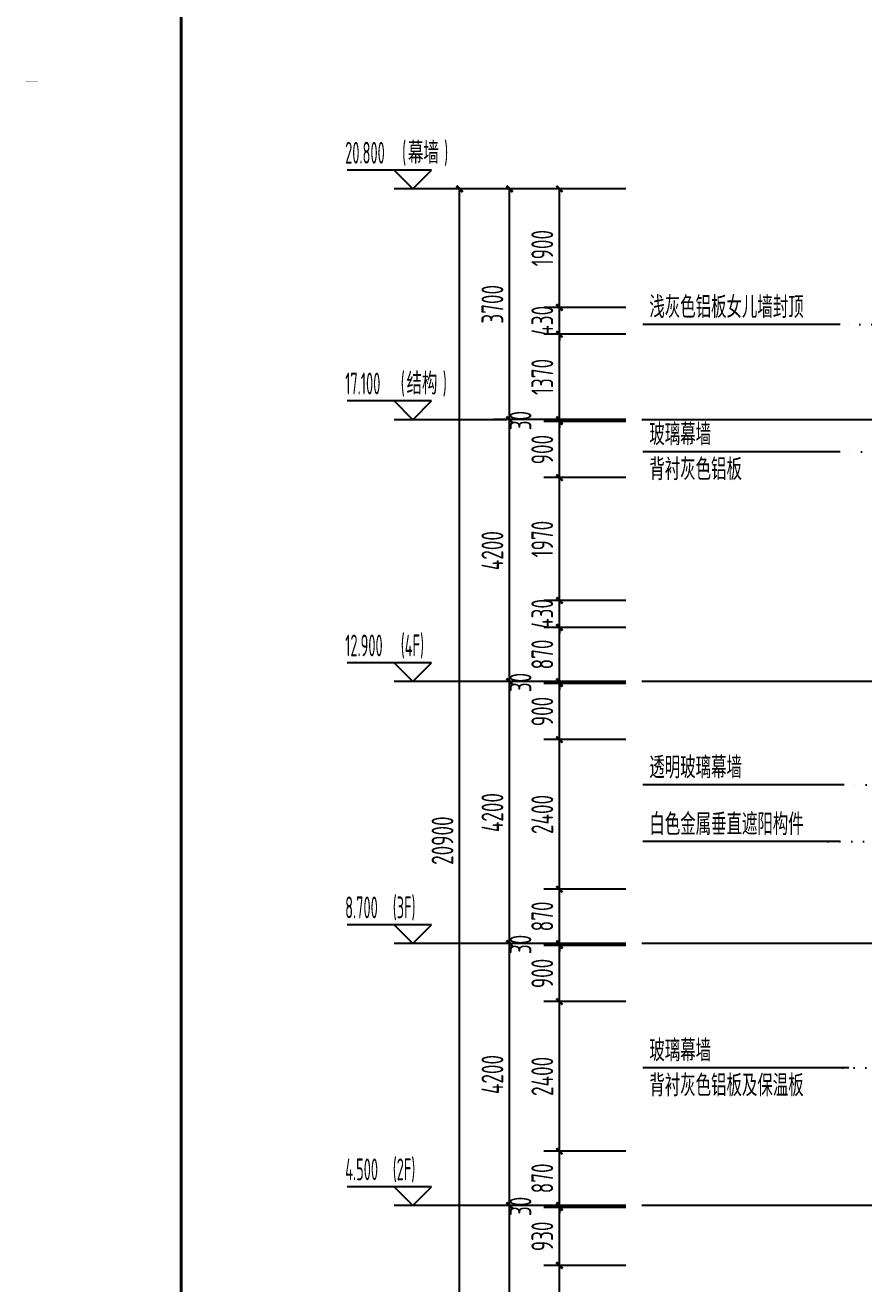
# Model space of a CAD drawing. Extents: x -863035 to 270371, y -8918 to 240488.
# Drawn here: x -399018 to -385571, y 123201 to 143382 of the extents above; entities that cross this region are included whole.
import ezdxf

# ---------------------------------------------------------------- set-up
doc = ezdxf.new("R2010")
doc.units = 0
doc.header["$LTSCALE"] = 1000
doc.header["$MEASUREMENT"] = 0
doc.linetypes.add('DOT2', pattern=[0.125, 0, -0.125])
for name, color, linetype in [('01-标注_尺寸', 124, 'Continuous'), ('01-标注_标高', 200, 'Continuous'), ('01-标注_符号', 200, 'Continuous'), ('01-标注_轴线坐标', 132, 'Continuous'), ('02-TEXT_标注', 130, 'Continuous')]:
    doc.layers.add(name, color=color, linetype=linetype)
doc.layers.add('04-不打印_辅助线', color=165, linetype='Continuous', plot=False)
doc.styles.add('_TCH_DIM', font='ROS1', dxfattribs={"width": 0.75, "bigfont": 'JD'})
doc.styles.add('_TCH_DIM_T3', font='ROS1', dxfattribs={"width": 0.75, "bigfont": 'JD'})
doc.styles.add('logo-3', font='', dxfattribs={"width": 0.8})
doc.styles.get('logo-3').set_extended_font_data('SimSun')
doc.dimstyles.new('_TCH_ARCH&&100', dxfattribs={"dimtxt": 350, "dimasz": 100, "dimexe": 250, "dimexo": 300, "dimgap": 100, "dimtad": 1, "dimdec": 0, "dimzin": 0, "dimdsep": 46, "dimtxsty": '_TCH_DIM_T3', "dimblk": 'ARCHTICK', "dimcen": 0.09, "dimclrt": 7, "dimazin": 2, "dimtfac": 1, "dimtdec": 0, "dimtix": 1, "dimtmove": 2, "dimatfit": 3, "dimfxl": 0, "dimtolj": 1, "dimtzin": 0, "dimarcsym": 0})
doc.dimstyles.new('副本 ISO-1', dxfattribs={"dimtxt": 2.5, "dimasz": 1.5, "dimexe": 1.25, "dimexo": 0.625, "dimtad": 1, "dimdec": 0, "dimtxsty": 'logo-3', "dimblk": 'ARCHTICK', "dimcen": 2.5, "dimdle": 1, "dimadec": 0, "dimazin": 0, "dimtfac": 1, "dimtdec": 0, "dimtix": 1, "dimtmove": 0, "dimatfit": 3, "dimldrblk": 'AR', "dimfxl": 0, "dimarcsym": 0})

# ---------------------------------------------------------------- blocks, each defined once
blk = doc.blocks.new('图框-A1')
for points, const_width in [([(0, 0), (841, 0), (841, 594), (0, 594)], 0.05), ([(766, 584), (25, 584), (25, 10), (766, 10)], 0.5)]:
    blk.add_lwpolyline(points, close=True, dxfattribs=dict(const_width=const_width))
at = {"const_width": 0.05}
blk.add_lwpolyline([(0, 297), (2, 297)], dxfattribs=at)
blk = doc.blocks.new('_ArchTick')
at = {"color": 0, "linetype": 'ByBlock', "const_width": 0.4}
blk.add_lwpolyline([(-0.5, -0.5), (0.5, 0.5)], dxfattribs=at)
blk = doc.blocks.new('*X7')
at = {"color": 0}
for p, q in [((-1012.312, 1692.723), (-1012.284, 1692.723)), ((-1012.312, 1692.722), (-1012.312, 1692.723)), ((-1012.311, 1692.724), (-1012.285, 1692.724)), ((-1012.311, 1692.721), (-1012.311, 1692.724)), ((-1012.311, 1692.722), (-1012.283, 1692.722)), ((-1012.31, 1692.725), (-1012.286, 1692.725)), ((-1012.31, 1692.72), (-1012.31, 1692.725)), ((-1012.31, 1692.721), (-1012.282, 1692.721)), ((-1012.309, 1692.726), (-1012.287, 1692.726)), ((-1012.309, 1692.719), (-1012.309, 1692.726)), ((-1012.309, 1692.72), (-1012.281, 1692.72)), ((-1012.308, 1692.727), (-1012.288, 1692.727)), ((-1012.308, 1692.718), (-1012.308, 1692.727)), ((-1012.308, 1692.719), (-1012.28, 1692.719)), ((-1012.307, 1692.728), (-1012.289, 1692.728)), ((-1012.307, 1692.717), (-1012.307, 1692.728)), ((-1012.307, 1692.718), (-1012.279, 1692.718)), ((-1012.306, 1692.729), (-1012.29, 1692.729)), ((-1012.306, 1692.716), (-1012.306, 1692.729)), ((-1012.306, 1692.717), (-1012.278, 1692.717)), ((-1012.305, 1692.73), (-1012.291, 1692.73)), ((-1012.305, 1692.715), (-1012.305, 1692.73)), ((-1012.305, 1692.716), (-1012.277, 1692.716)), ((-1012.304, 1692.731), (-1012.292, 1692.731)), ((-1012.304, 1692.714), (-1012.304, 1692.731)), ((-1012.304, 1692.715), (-1012.276, 1692.715)), ((-1012.303, 1692.732), (-1012.293, 1692.732)), ((-1012.303, 1692.713), (-1012.303, 1692.732)), ((-1012.303, 1692.714), (-1012.275, 1692.714)), ((-1012.302, 1692.733), (-1012.294, 1692.733)), ((-1012.302, 1692.712), (-1012.302, 1692.733)), ((-1012.302, 1692.713), (-1012.274, 1692.713)), ((-1012.301, 1692.734), (-1012.295, 1692.734)), ((-1012.301, 1692.711), (-1012.301, 1692.734)), ((-1012.301, 1692.712), (-1012.273, 1692.712)), ((-1012.3, 1692.735), (-1012.296, 1692.735)), ((-1012.3, 1692.71), (-1012.3, 1692.735)), ((-1012.3, 1692.711), (-1012.272, 1692.711)), ((-1012.299, 1692.736), (-1012.297, 1692.736)), ((-1012.299, 1692.709), (-1012.299, 1692.736)), ((-1012.299, 1692.71), (-1012.271, 1692.71)), ((-1012.298, 1692.708), (-1012.298, 1692.736)), ((-1012.298, 1692.709), (-1012.27, 1692.709)), ((-1012.297, 1692.707), (-1012.297, 1692.735)), ((-1012.297, 1692.708), (-1012.269, 1692.708)), ((-1012.296, 1692.706), (-1012.296, 1692.734)), ((-1012.296, 1692.707), (-1012.268, 1692.707)), ((-1012.295, 1692.705), (-1012.295, 1692.733)), ((-1012.295, 1692.706), (-1012.267, 1692.706)), ((-1012.294, 1692.704), (-1012.294, 1692.732)), ((-1012.294, 1692.705), (-1012.266, 1692.705)), ((-1012.293, 1692.703), (-1012.293, 1692.731)), ((-1012.293, 1692.704), (-1012.265, 1692.704)), ((-1012.292, 1692.702), (-1012.292, 1692.73)), ((-1012.292, 1692.703), (-1012.264, 1692.703)), ((-1012.291, 1692.701), (-1012.291, 1692.729)), ((-1012.291, 1692.702), (-1012.263, 1692.702)), ((-1012.29, 1692.7), (-1012.29, 1692.728)), ((-1012.29, 1692.701), (-1012.262, 1692.701)), ((-1012.289, 1692.699), (-1012.289, 1692.727)), ((-1012.289, 1692.7), (-1012.261, 1692.7)), ((-1012.288, 1692.698), (-1012.288, 1692.726)), ((-1012.288, 1692.699), (-1012.26, 1692.699)), ((-1012.287, 1692.697), (-1012.287, 1692.725)), ((-1012.286, 1692.696), (-1012.286, 1692.724)), ((-1012.285, 1692.695), (-1012.285, 1692.723)), ((-1012.284, 1692.694), (-1012.284, 1692.722)), ((-1012.283, 1692.693), (-1012.283, 1692.721)), ((-1012.282, 1692.692), (-1012.282, 1692.72)), ((-1012.281, 1692.691), (-1012.281, 1692.719)), ((-1012.28, 1692.69), (-1012.28, 1692.718)), ((-1012.279, 1692.689), (-1012.279, 1692.717)), ((-1012.278, 1692.688), (-1012.278, 1692.716)), ((-1012.277, 1692.687), (-1012.277, 1692.715)), ((-1012.276, 1692.686), (-1012.276, 1692.714)), ((-1012.275, 1692.685), (-1012.275, 1692.713)), ((-1012.274, 1692.684), (-1012.274, 1692.712)), ((-1012.273, 1692.683), (-1012.273, 1692.711)), ((-1012.272, 1692.682), (-1012.272, 1692.71)), ((-1012.271, 1692.681), (-1012.271, 1692.709)), ((-1012.27, 1692.68), (-1012.27, 1692.708)), ((-1012.269, 1692.679), (-1012.269, 1692.707)), ((-1012.268, 1692.678), (-1012.268, 1692.706)), ((-1012.267, 1692.677), (-1012.267, 1692.705)), ((-1012.266, 1692.676), (-1012.266, 1692.704)), ((-1012.265, 1692.675), (-1012.265, 1692.703)), ((-1012.264, 1692.674), (-1012.264, 1692.702)), ((-1012.263, 1692.673), (-1012.263, 1692.701)), ((-1012.262, 1692.672), (-1012.262, 1692.7)), ((-1012.261, 1692.671), (-1012.261, 1692.699)), ((-1012.26, 1692.67), (-1012.26, 1692.698)), ((-1012.312, 1692.618), (-1012.283, 1692.618)), ((-1012.312, 1692.617), (-1012.312, 1692.618)), ((-1012.311, 1692.619), (-1012.282, 1692.619)), ((-1012.311, 1692.616), (-1012.311, 1692.619)), ((-1012.311, 1692.617), (-1012.284, 1692.617)), ((-1012.31, 1692.62), (-1012.281, 1692.62)), ((-1012.31, 1692.615), (-1012.31, 1692.62)), ((-1012.31, 1692.616), (-1012.285, 1692.616)), ((-1012.309, 1692.621), (-1012.28, 1692.621)), ((-1012.309, 1692.614), (-1012.309, 1692.621)), ((-1012.309, 1692.615), (-1012.286, 1692.615)), ((-1012.308, 1692.622), (-1012.279, 1692.622)), ((-1012.308, 1692.613), (-1012.308, 1692.622)), ((-1012.308, 1692.614), (-1012.287, 1692.614)), ((-1012.307, 1692.623), (-1012.278, 1692.623)), ((-1012.307, 1692.612), (-1012.307, 1692.623)), ((-1012.307, 1692.613), (-1012.288, 1692.613)), ((-1012.306, 1692.624), (-1012.277, 1692.624)), ((-1012.306, 1692.611), (-1012.306, 1692.624)), ((-1012.306, 1692.612), (-1012.289, 1692.612)), ((-1012.305, 1692.625), (-1012.276, 1692.625)), ((-1012.305, 1692.61), (-1012.305, 1692.625)), ((-1012.305, 1692.611), (-1012.29, 1692.611)), ((-1012.304, 1692.626), (-1012.275, 1692.626)), ((-1012.304, 1692.609), (-1012.304, 1692.626)), ((-1012.304, 1692.61), (-1012.291, 1692.61)), ((-1012.303, 1692.627), (-1012.274, 1692.627)), ((-1012.303, 1692.608), (-1012.303, 1692.627)), ((-1012.303, 1692.609), (-1012.292, 1692.609)), ((-1012.302, 1692.628), (-1012.273, 1692.628)), ((-1012.302, 1692.607), (-1012.302, 1692.628)), ((-1012.302, 1692.608), (-1012.293, 1692.608)), ((-1012.301, 1692.629), (-1012.272, 1692.629)), ((-1012.301, 1692.606), (-1012.301, 1692.629)), ((-1012.301, 1692.607), (-1012.294, 1692.607)), ((-1012.3, 1692.63), (-1012.271, 1692.63)), ((-1012.3, 1692.605), (-1012.3, 1692.63)), ((-1012.3, 1692.606), (-1012.295, 1692.606)), ((-1012.299, 1692.631), (-1012.27, 1692.631)), ((-1012.299, 1692.604), (-1012.299, 1692.631)), ((-1012.299, 1692.605), (-1012.296, 1692.605)), ((-1012.298, 1692.632), (-1012.269, 1692.632)), ((-1012.298, 1692.603), (-1012.298, 1692.632)), ((-1012.298, 1692.604), (-1012.297, 1692.604)), ((-1012.297, 1692.633), (-1012.268, 1692.633)), ((-1012.297, 1692.604), (-1012.297, 1692.633)), ((-1012.296, 1692.634), (-1012.267, 1692.634)), ((-1012.296, 1692.605), (-1012.296, 1692.634)), ((-1012.295, 1692.635), (-1012.266, 1692.635)), ((-1012.295, 1692.606), (-1012.295, 1692.635)), ((-1012.294, 1692.636), (-1012.265, 1692.636)), ((-1012.294, 1692.607), (-1012.294, 1692.636)), ((-1012.293, 1692.637), (-1012.264, 1692.637)), ((-1012.293, 1692.608), (-1012.293, 1692.637)), ((-1012.292, 1692.638), (-1012.263, 1692.638)), ((-1012.292, 1692.609), (-1012.292, 1692.638)), ((-1012.291, 1692.639), (-1012.262, 1692.639)), ((-1012.291, 1692.61), (-1012.291, 1692.639)), ((-1012.29, 1692.64), (-1012.261, 1692.64)), ((-1012.29, 1692.611), (-1012.29, 1692.64)), ((-1012.289, 1692.641), (-1012.26, 1692.641)), ((-1012.289, 1692.612), (-1012.289, 1692.641)), ((-1012.288, 1692.642), (-1012.259, 1692.642)), ((-1012.288, 1692.613), (-1012.288, 1692.642)), ((-1012.287, 1692.698), (-1012.259, 1692.698)), ((-1012.287, 1692.643), (-1012.258, 1692.643)), ((-1012.287, 1692.614), (-1012.287, 1692.643)), ((-1012.286, 1692.697), (-1012.258, 1692.697)), ((-1012.286, 1692.644), (-1012.257, 1692.644)), ((-1012.286, 1692.615), (-1012.286, 1692.644)), ((-1012.285, 1692.696), (-1012.257, 1692.696)), ((-1012.285, 1692.645), (-1012.256, 1692.645)), ((-1012.285, 1692.616), (-1012.285, 1692.645)), ((-1012.284, 1692.695), (-1012.256, 1692.695)), ((-1012.284, 1692.646), (-1012.255, 1692.646)), ((-1012.284, 1692.617), (-1012.284, 1692.646)), ((-1012.283, 1692.694), (-1012.255, 1692.694)), ((-1012.283, 1692.647), (-1012.254, 1692.647)), ((-1012.283, 1692.618), (-1012.283, 1692.647)), ((-1012.282, 1692.693), (-1012.254, 1692.693)), ((-1012.282, 1692.648), (-1012.253, 1692.648)), ((-1012.282, 1692.619), (-1012.282, 1692.648)), ((-1012.281, 1692.692), (-1012.253, 1692.692)), ((-1012.281, 1692.649), (-1012.252, 1692.649)), ((-1012.281, 1692.62), (-1012.281, 1692.649)), ((-1012.28, 1692.691), (-1012.252, 1692.691)), ((-1012.28, 1692.65), (-1012.251, 1692.65)), ((-1012.28, 1692.621), (-1012.28, 1692.65)), ((-1012.279, 1692.69), (-1012.251, 1692.69)), ((-1012.279, 1692.651), (-1012.25, 1692.651)), ((-1012.279, 1692.622), (-1012.279, 1692.651)), ((-1012.278, 1692.689), (-1012.25, 1692.689)), ((-1012.278, 1692.652), (-1012.249, 1692.652)), ((-1012.278, 1692.623), (-1012.278, 1692.652)), ((-1012.277, 1692.688), (-1012.249, 1692.688)), ((-1012.277, 1692.653), (-1012.248, 1692.653)), ((-1012.277, 1692.624), (-1012.277, 1692.653)), ((-1012.276, 1692.687), (-1012.248, 1692.687)), ((-1012.276, 1692.654), (-1012.247, 1692.654)), ((-1012.276, 1692.625), (-1012.276, 1692.654)), ((-1012.275, 1692.686), (-1012.247, 1692.686)), ((-1012.275, 1692.655), (-1012.246, 1692.655)), ((-1012.275, 1692.626), (-1012.275, 1692.655)), ((-1012.274, 1692.685), (-1012.246, 1692.685)), ((-1012.274, 1692.656), (-1012.245, 1692.656)), ((-1012.274, 1692.627), (-1012.274, 1692.656)), ((-1012.273, 1692.684), (-1012.245, 1692.684)), ((-1012.273, 1692.657), (-1012.244, 1692.657)), ((-1012.273, 1692.628), (-1012.273, 1692.657)), ((-1012.272, 1692.683), (-1012.244, 1692.683)), ((-1012.272, 1692.658), (-1012.243, 1692.658)), ((-1012.272, 1692.629), (-1012.272, 1692.658)), ((-1012.271, 1692.682), (-1012.243, 1692.682)), ((-1012.271, 1692.659), (-1012.242, 1692.659)), ((-1012.271, 1692.63), (-1012.271, 1692.659)), ((-1012.27, 1692.681), (-1012.242, 1692.681)), ((-1012.27, 1692.66), (-1012.241, 1692.66)), ((-1012.27, 1692.631), (-1012.27, 1692.66)), ((-1012.269, 1692.68), (-1012.241, 1692.68)), ((-1012.269, 1692.661), (-1012.24, 1692.661)), ((-1012.269, 1692.632), (-1012.269, 1692.661)), ((-1012.268, 1692.679), (-1012.24, 1692.679)), ((-1012.268, 1692.662), (-1012.239, 1692.662)), ((-1012.268, 1692.633), (-1012.268, 1692.662)), ((-1012.267, 1692.678), (-1012.239, 1692.678)), ((-1012.267, 1692.663), (-1012.238, 1692.663)), ((-1012.267, 1692.634), (-1012.267, 1692.663)), ((-1012.266, 1692.677), (-1012.238, 1692.677)), ((-1012.266, 1692.664), (-1012.237, 1692.664)), ((-1012.266, 1692.635), (-1012.266, 1692.664)), ((-1012.265, 1692.676), (-1012.237, 1692.676)), ((-1012.265, 1692.665), (-1012.236, 1692.665)), ((-1012.265, 1692.636), (-1012.265, 1692.665)), ((-1012.264, 1692.675), (-1012.236, 1692.675)), ((-1012.264, 1692.666), (-1012.235, 1692.666)), ((-1012.264, 1692.637), (-1012.264, 1692.666)), ((-1012.263, 1692.674), (-1012.235, 1692.674)), ((-1012.263, 1692.667), (-1012.234, 1692.667)), ((-1012.263, 1692.638), (-1012.263, 1692.667)), ((-1012.262, 1692.673), (-1012.234, 1692.673)), ((-1012.262, 1692.668), (-1012.233, 1692.668)), ((-1012.262, 1692.639), (-1012.262, 1692.668)), ((-1012.261, 1692.672), (-1012.233, 1692.672)), ((-1012.261, 1692.669), (-1012.232, 1692.669)), ((-1012.261, 1692.64), (-1012.261, 1692.669)), ((-1012.26, 1692.671), (-1012.232, 1692.671)), ((-1012.26, 1692.67), (-1012.231, 1692.67)), ((-1012.26, 1692.641), (-1012.26, 1692.67)), ((-1012.259, 1692.642), (-1012.259, 1692.697)), ((-1012.258, 1692.643), (-1012.258, 1692.696)), ((-1012.257, 1692.644), (-1012.257, 1692.695)), ((-1012.256, 1692.645), (-1012.256, 1692.694)), ((-1012.255, 1692.646), (-1012.255, 1692.693)), ((-1012.254, 1692.647), (-1012.254, 1692.692)), ((-1012.253, 1692.648), (-1012.253, 1692.691)), ((-1012.252, 1692.649), (-1012.252, 1692.69)), ((-1012.251, 1692.65), (-1012.251, 1692.689)), ((-1012.25, 1692.651), (-1012.25, 1692.688)), ((-1012.249, 1692.652), (-1012.249, 1692.687)), ((-1012.248, 1692.653), (-1012.248, 1692.686)), ((-1012.247, 1692.654), (-1012.247, 1692.685)), ((-1012.246, 1692.655), (-1012.246, 1692.684)), ((-1012.245, 1692.656), (-1012.245, 1692.683)), ((-1012.244, 1692.657), (-1012.244, 1692.682)), ((-1012.243, 1692.658), (-1012.243, 1692.681)), ((-1012.242, 1692.659), (-1012.242, 1692.68)), ((-1012.241, 1692.66), (-1012.241, 1692.679)), ((-1012.24, 1692.661), (-1012.24, 1692.678)), ((-1012.239, 1692.662), (-1012.239, 1692.677)), ((-1012.238, 1692.663), (-1012.238, 1692.676)), ((-1012.237, 1692.664), (-1012.237, 1692.675)), ((-1012.236, 1692.665), (-1012.236, 1692.674)), ((-1012.235, 1692.666), (-1012.235, 1692.673)), ((-1012.234, 1692.667), (-1012.234, 1692.672)), ((-1012.233, 1692.668), (-1012.233, 1692.671)), ((-1012.232, 1692.669), (-1012.232, 1692.67))]:
    blk.add_line(p, q, dxfattribs=at)
blk = doc.blocks.new('A-ARROW')
blk.add_lwpolyline([(0.081, 0.052), (0.067, 0.067), (0, 0), (0.067, -0.067), (0.081, -0.052), (0.028, 0)], close=True)
at = {"rotation": 180}
blk.add_blockref('*X7', (-1012.231, 1692.67), dxfattribs=at)
blk = doc.blocks.new('AR')
at = {"xscale": -21.59999999986031, "yscale": 21.59999999999127, "zscale": 21.6, "rotation": 359.9999997162888}
blk.add_blockref('A-ARROW', (0, 0), dxfattribs=at)
blk = doc.blocks.new('*D2251')
at = {"layer": '01-标注_轴线坐标', "color": 0, "lineweight": -2, "transparency": 16777216}
for p, q in [((6327, -2918), (5014, -2918)), ((5264, -6618), (5264, -2918)), ((6327, -6618), (5014, -6618))]:
    blk.add_line(p, q, dxfattribs=at)
at = {"layer": 'Defpoints', "color": 0, "transparency": 16777216}
for p in [(5264, -2918), (6627, -2918), (6627, -6618)]:
    blk.add_point(p, dxfattribs=at)
at = {"layer": '01-标注_轴线坐标', "color": 0, "lineweight": -2, "transparency": 16777216, "xscale": 100, "yscale": 100, "zscale": 100}
for p, rotation in [((5264, -2918), 90), ((5264, -6618), 270)]:
    blk.add_blockref('_ArchTick', p, dxfattribs=dict(at, rotation=rotation))
at = {"layer": '01-标注_轴线坐标', "color": 7, "transparency": 16777216, "insert": (4989, -4768), "char_height": 350, "attachment_point": 5, "rotation": 90, "style": '_TCH_DIM_T3'}
blk.add_mtext('\\A1;3700', dxfattribs=at)
blk = doc.blocks.new('*D2252')
at = {"layer": '01-标注_轴线坐标', "color": 0, "lineweight": -2, "transparency": 16777216}
for p, q in [((6327, -6618), (5014, -6618)), ((5264, -10818), (5264, -6618)), ((6327, -10818), (5014, -10818))]:
    blk.add_line(p, q, dxfattribs=at)
at = {"layer": 'Defpoints', "color": 0, "transparency": 16777216}
for p in [(5264, -6618), (6627, -6618), (6627, -10818)]:
    blk.add_point(p, dxfattribs=at)
at = {"layer": '01-标注_轴线坐标', "color": 0, "lineweight": -2, "transparency": 16777216, "xscale": 100, "yscale": 100, "zscale": 100}
for p, rotation in [((5264, -6618), 90), ((5264, -10818), 270)]:
    blk.add_blockref('_ArchTick', p, dxfattribs=dict(at, rotation=rotation))
at = {"layer": '01-标注_轴线坐标', "color": 7, "transparency": 16777216, "insert": (4989, -8718), "char_height": 350, "attachment_point": 5, "rotation": 90, "style": '_TCH_DIM_T3'}
blk.add_mtext('\\A1;4200', dxfattribs=at)
blk = doc.blocks.new('*D2253')
at = {"layer": '01-标注_轴线坐标', "color": 0, "lineweight": -2, "transparency": 16777216}
for p, q in [((6327, -10818), (5014, -10818)), ((5264, -15018), (5264, -10818)), ((6327, -15018), (5014, -15018))]:
    blk.add_line(p, q, dxfattribs=at)
at = {"layer": 'Defpoints', "color": 0, "transparency": 16777216}
for p in [(5264, -10818), (6627, -10818), (6627, -15018)]:
    blk.add_point(p, dxfattribs=at)
at = {"layer": '01-标注_轴线坐标', "color": 0, "lineweight": -2, "transparency": 16777216, "xscale": 100, "yscale": 100, "zscale": 100}
for p, rotation in [((5264, -10818), 90), ((5264, -15018), 270)]:
    blk.add_blockref('_ArchTick', p, dxfattribs=dict(at, rotation=rotation))
at = {"layer": '01-标注_轴线坐标', "color": 7, "transparency": 16777216, "insert": (4989, -12918), "char_height": 350, "attachment_point": 5, "rotation": 90, "style": '_TCH_DIM_T3'}
blk.add_mtext('\\A1;4200', dxfattribs=at)
blk = doc.blocks.new('*D2254')
at = {"layer": '01-标注_轴线坐标', "color": 0, "lineweight": -2, "transparency": 16777216}
for p, q in [((6327, -15018), (5014, -15018)), ((5264, -19218), (5264, -15018)), ((6327, -19218), (5014, -19218))]:
    blk.add_line(p, q, dxfattribs=at)
at = {"layer": 'Defpoints', "color": 0, "transparency": 16777216}
for p in [(5264, -15018), (6627, -15018), (6627, -19218)]:
    blk.add_point(p, dxfattribs=at)
at = {"layer": '01-标注_轴线坐标', "color": 0, "lineweight": -2, "transparency": 16777216, "xscale": 100, "yscale": 100, "zscale": 100}
for p, rotation in [((5264, -15018), 90), ((5264, -19218), 270)]:
    blk.add_blockref('_ArchTick', p, dxfattribs=dict(at, rotation=rotation))
at = {"layer": '01-标注_轴线坐标', "color": 7, "transparency": 16777216, "insert": (4989, -17118), "char_height": 350, "attachment_point": 5, "rotation": 90, "style": '_TCH_DIM_T3'}
blk.add_mtext('\\A1;4200', dxfattribs=at)
blk = doc.blocks.new('*D2255')
at = {"layer": '01-标注_轴线坐标', "color": 0, "lineweight": -2, "transparency": 16777216}
for p, q in [((6327, -19218), (5014, -19218)), ((5264, -23718), (5264, -19218)), ((6327, -23718), (5014, -23718))]:
    blk.add_line(p, q, dxfattribs=at)
at = {"layer": 'Defpoints', "color": 0, "transparency": 16777216}
for p in [(5264, -19218), (6627, -19218), (6627, -23718)]:
    blk.add_point(p, dxfattribs=at)
at = {"layer": '01-标注_轴线坐标', "color": 0, "lineweight": -2, "transparency": 16777216, "xscale": 100, "yscale": 100, "zscale": 100}
for p, rotation in [((5264, -19218), 90), ((5264, -23718), 270)]:
    blk.add_blockref('_ArchTick', p, dxfattribs=dict(at, rotation=rotation))
at = {"layer": '01-标注_轴线坐标', "color": 7, "transparency": 16777216, "insert": (4989, -21468), "char_height": 350, "attachment_point": 5, "rotation": 90, "style": '_TCH_DIM_T3'}
blk.add_mtext('\\A1;4500', dxfattribs=at)
blk = doc.blocks.new('*D2257')
at = {"layer": '01-标注_轴线坐标', "color": 0, "lineweight": -2, "transparency": 16777216}
for p, q in [((6827, -2918), (4214, -2918)), ((4464, -23818), (4464, -2918)), ((6827, -23818), (4214, -23818))]:
    blk.add_line(p, q, dxfattribs=at)
at = {"layer": 'Defpoints', "color": 0, "transparency": 16777216}
for p in [(4464, -2918), (7127, -2918), (7127, -23818)]:
    blk.add_point(p, dxfattribs=at)
at = {"layer": '01-标注_轴线坐标', "color": 0, "lineweight": -2, "transparency": 16777216, "xscale": 100, "yscale": 100, "zscale": 100}
for p, rotation in [((4464, -2918), 90), ((4464, -23818), 270)]:
    blk.add_blockref('_ArchTick', p, dxfattribs=dict(at, rotation=rotation))
at = {"layer": '01-标注_轴线坐标', "color": 7, "transparency": 16777216, "insert": (4189, -13368), "char_height": 350, "attachment_point": 5, "rotation": 90, "style": '_TCH_DIM_T3'}
blk.add_mtext('\\A1;20900', dxfattribs=at)
blk = doc.blocks.new('*D2265')
at = {"layer": '01-标注_尺寸', "color": 0, "lineweight": -2, "transparency": 16777216}
for p, q in [((7127, -2918), (5814, -2918)), ((6064, -4818), (6064, -2918)), ((7127, -4818), (5814, -4818))]:
    blk.add_line(p, q, dxfattribs=at)
at = {"layer": 'Defpoints', "color": 0, "transparency": 16777216}
for p in [(6064, -2918), (7427, -2918), (7427, -4818)]:
    blk.add_point(p, dxfattribs=at)
at = {"layer": '01-标注_尺寸', "color": 0, "lineweight": -2, "transparency": 16777216, "xscale": 100, "yscale": 100, "zscale": 100}
for p, rotation in [((6064, -2918), 90), ((6064, -4818), 270)]:
    blk.add_blockref('_ArchTick', p, dxfattribs=dict(at, rotation=rotation))
at = {"layer": '01-标注_尺寸', "color": 7, "transparency": 16777216, "insert": (5789, -3868), "char_height": 350, "attachment_point": 5, "rotation": 90, "style": '_TCH_DIM_T3'}
blk.add_mtext('\\A1;1900', dxfattribs=at)
blk = doc.blocks.new('*D2266')
at = {"layer": '01-标注_尺寸', "color": 0, "lineweight": -2, "transparency": 16777216}
for p, q in [((7127, -4818), (5814, -4818)), ((6064, -4818), (6064, -4718)), ((6064, -5248), (6064, -4818)), ((7127, -5248), (5814, -5248)), ((6064, -5248), (6064, -5348))]:
    blk.add_line(p, q, dxfattribs=at)
at = {"layer": 'Defpoints', "color": 0, "transparency": 16777216}
for p in [(6064, -4818), (7427, -4818), (7427, -5248)]:
    blk.add_point(p, dxfattribs=at)
at = {"layer": '01-标注_尺寸', "color": 0, "lineweight": -2, "transparency": 16777216, "xscale": 100, "yscale": 100, "zscale": 100}
for p, rotation in [((6064, -4818), 270), ((6064, -5248), 90)]:
    blk.add_blockref('_ArchTick', p, dxfattribs=dict(at, rotation=rotation))
at = {"layer": '01-标注_尺寸', "color": 7, "transparency": 16777216, "insert": (5789, -5033), "char_height": 350, "attachment_point": 5, "rotation": 90, "style": '_TCH_DIM_T3'}
blk.add_mtext('\\A1;430', dxfattribs=at)
blk = doc.blocks.new('*D2267')
at = {"layer": '01-标注_尺寸', "color": 0, "lineweight": -2, "transparency": 16777216}
for p, q in [((7127, -5248), (5814, -5248)), ((6064, -6618), (6064, -5248)), ((7127, -6618), (5814, -6618))]:
    blk.add_line(p, q, dxfattribs=at)
at = {"layer": 'Defpoints', "color": 0, "transparency": 16777216}
for p in [(6064, -5248), (7427, -5248), (7427, -6618)]:
    blk.add_point(p, dxfattribs=at)
at = {"layer": '01-标注_尺寸', "color": 0, "lineweight": -2, "transparency": 16777216, "xscale": 100, "yscale": 100, "zscale": 100}
for p, rotation in [((6064, -5248), 90), ((6064, -6618), 270)]:
    blk.add_blockref('_ArchTick', p, dxfattribs=dict(at, rotation=rotation))
at = {"layer": '01-标注_尺寸', "color": 7, "transparency": 16777216, "insert": (5789, -5933), "char_height": 350, "attachment_point": 5, "rotation": 90, "style": '_TCH_DIM_T3'}
blk.add_mtext('\\A1;1370', dxfattribs=at)
blk = doc.blocks.new('*D2268')
at = {"layer": '01-标注_尺寸', "color": 0, "lineweight": -2, "transparency": 16777216}
for p, q in [((7127, -6618), (5814, -6618)), ((7127, -6648), (5814, -6648)), ((6064, -6618), (6064, -6518)), ((6064, -6648), (6064, -6618)), ((6064, -6648), (6064, -6748))]:
    blk.add_line(p, q, dxfattribs=at)
at = {"layer": 'Defpoints', "color": 0, "transparency": 16777216}
for p in [(6064, -6618), (7427, -6618), (7427, -6648)]:
    blk.add_point(p, dxfattribs=at)
at = {"layer": '01-标注_尺寸', "color": 0, "lineweight": -2, "transparency": 16777216, "xscale": 100, "yscale": 100, "zscale": 100}
for p, rotation in [((6064, -6618), 270), ((6064, -6648), 90)]:
    blk.add_blockref('_ArchTick', p, dxfattribs=dict(at, rotation=rotation))
at = {"layer": '01-标注_尺寸', "color": 7, "transparency": 16777216, "insert": (5439, -6633), "char_height": 350, "attachment_point": 5, "rotation": 90, "style": '_TCH_DIM_T3'}
blk.add_mtext('\\A1;30', dxfattribs=at)
blk = doc.blocks.new('*D2269')
at = {"layer": '01-标注_尺寸', "color": 0, "lineweight": -2, "transparency": 16777216}
for p, q in [((7127, -6648), (5814, -6648)), ((6064, -7548), (6064, -6648)), ((7127, -7548), (5814, -7548))]:
    blk.add_line(p, q, dxfattribs=at)
at = {"layer": 'Defpoints', "color": 0, "transparency": 16777216}
for p in [(6064, -6648), (7427, -6648), (7427, -7548)]:
    blk.add_point(p, dxfattribs=at)
at = {"layer": '01-标注_尺寸', "color": 0, "lineweight": -2, "transparency": 16777216, "xscale": 100, "yscale": 100, "zscale": 100}
for p, rotation in [((6064, -6648), 90), ((6064, -7548), 270)]:
    blk.add_blockref('_ArchTick', p, dxfattribs=dict(at, rotation=rotation))
at = {"layer": '01-标注_尺寸', "color": 7, "transparency": 16777216, "insert": (5789, -7098), "char_height": 350, "attachment_point": 5, "rotation": 90, "style": '_TCH_DIM_T3'}
blk.add_mtext('\\A1;900', dxfattribs=at)
blk = doc.blocks.new('*D2270')
at = {"layer": '01-标注_尺寸', "color": 0, "lineweight": -2, "transparency": 16777216}
for p, q in [((7127, -7548), (5814, -7548)), ((6064, -9518), (6064, -7548)), ((7127, -9518), (5814, -9518))]:
    blk.add_line(p, q, dxfattribs=at)
at = {"layer": 'Defpoints', "color": 0, "transparency": 16777216}
for p in [(6064, -7548), (7427, -7548), (7427, -9518)]:
    blk.add_point(p, dxfattribs=at)
at = {"layer": '01-标注_尺寸', "color": 0, "lineweight": -2, "transparency": 16777216, "xscale": 100, "yscale": 100, "zscale": 100}
for p, rotation in [((6064, -7548), 90), ((6064, -9518), 270)]:
    blk.add_blockref('_ArchTick', p, dxfattribs=dict(at, rotation=rotation))
at = {"layer": '01-标注_尺寸', "color": 7, "transparency": 16777216, "insert": (5789, -8533), "char_height": 350, "attachment_point": 5, "rotation": 90, "style": '_TCH_DIM_T3'}
blk.add_mtext('\\A1;1970', dxfattribs=at)
blk = doc.blocks.new('*D2271')
at = {"layer": '01-标注_尺寸', "color": 0, "lineweight": -2, "transparency": 16777216}
for p, q in [((6064, -9518), (6064, -9418)), ((7127, -9518), (5814, -9518)), ((6064, -9948), (6064, -9518)), ((7127, -9948), (5814, -9948)), ((6064, -9948), (6064, -10048))]:
    blk.add_line(p, q, dxfattribs=at)
at = {"layer": 'Defpoints', "color": 0, "transparency": 16777216}
for p in [(6064, -9518), (7427, -9518), (7427, -9948)]:
    blk.add_point(p, dxfattribs=at)
at = {"layer": '01-标注_尺寸', "color": 0, "lineweight": -2, "transparency": 16777216, "xscale": 100, "yscale": 100, "zscale": 100}
for p, rotation in [((6064, -9518), 270), ((6064, -9948), 90)]:
    blk.add_blockref('_ArchTick', p, dxfattribs=dict(at, rotation=rotation))
at = {"layer": '01-标注_尺寸', "color": 7, "transparency": 16777216, "insert": (5789, -9733), "char_height": 350, "attachment_point": 5, "rotation": 90, "style": '_TCH_DIM_T3'}
blk.add_mtext('\\A1;430', dxfattribs=at)
blk = doc.blocks.new('*D2272')
at = {"layer": '01-标注_尺寸', "color": 0, "lineweight": -2, "transparency": 16777216}
for p, q in [((7127, -9948), (5814, -9948)), ((6064, -10818), (6064, -9948)), ((7127, -10818), (5814, -10818))]:
    blk.add_line(p, q, dxfattribs=at)
at = {"layer": 'Defpoints', "color": 0, "transparency": 16777216}
for p in [(6064, -9948), (7427, -9948), (7427, -10818)]:
    blk.add_point(p, dxfattribs=at)
at = {"layer": '01-标注_尺寸', "color": 0, "lineweight": -2, "transparency": 16777216, "xscale": 100, "yscale": 100, "zscale": 100}
for p, rotation in [((6064, -9948), 90), ((6064, -10818), 270)]:
    blk.add_blockref('_ArchTick', p, dxfattribs=dict(at, rotation=rotation))
at = {"layer": '01-标注_尺寸', "color": 7, "transparency": 16777216, "insert": (5789, -10383), "char_height": 350, "attachment_point": 5, "rotation": 90, "style": '_TCH_DIM_T3'}
blk.add_mtext('\\A1;870', dxfattribs=at)
blk = doc.blocks.new('*D2273')
at = {"layer": '01-标注_尺寸', "color": 0, "lineweight": -2, "transparency": 16777216}
for p, q in [((7127, -10818), (5814, -10818)), ((7127, -10848), (5814, -10848)), ((6064, -10818), (6064, -10718)), ((6064, -10848), (6064, -10818)), ((6064, -10848), (6064, -10948))]:
    blk.add_line(p, q, dxfattribs=at)
at = {"layer": 'Defpoints', "color": 0, "transparency": 16777216}
for p in [(6064, -10818), (7427, -10818), (7427, -10848)]:
    blk.add_point(p, dxfattribs=at)
at = {"layer": '01-标注_尺寸', "color": 0, "lineweight": -2, "transparency": 16777216, "xscale": 100, "yscale": 100, "zscale": 100}
for p, rotation in [((6064, -10818), 270), ((6064, -10848), 90)]:
    blk.add_blockref('_ArchTick', p, dxfattribs=dict(at, rotation=rotation))
at = {"layer": '01-标注_尺寸', "color": 7, "transparency": 16777216, "insert": (5439, -10833), "char_height": 350, "attachment_point": 5, "rotation": 90, "style": '_TCH_DIM_T3'}
blk.add_mtext('\\A1;30', dxfattribs=at)
blk = doc.blocks.new('*D2274')
at = {"layer": '01-标注_尺寸', "color": 0, "lineweight": -2, "transparency": 16777216}
for p, q in [((7127, -10848), (5814, -10848)), ((6064, -11748), (6064, -10848)), ((7127, -11748), (5814, -11748))]:
    blk.add_line(p, q, dxfattribs=at)
at = {"layer": 'Defpoints', "color": 0, "transparency": 16777216}
for p in [(6064, -10848), (7427, -10848), (7427, -11748)]:
    blk.add_point(p, dxfattribs=at)
at = {"layer": '01-标注_尺寸', "color": 0, "lineweight": -2, "transparency": 16777216, "xscale": 100, "yscale": 100, "zscale": 100}
for p, rotation in [((6064, -10848), 90), ((6064, -11748), 270)]:
    blk.add_blockref('_ArchTick', p, dxfattribs=dict(at, rotation=rotation))
at = {"layer": '01-标注_尺寸', "color": 7, "transparency": 16777216, "insert": (5789, -11298), "char_height": 350, "attachment_point": 5, "rotation": 90, "style": '_TCH_DIM_T3'}
blk.add_mtext('\\A1;900', dxfattribs=at)
blk = doc.blocks.new('*D2275')
at = {"layer": '01-标注_尺寸', "color": 0, "lineweight": -2, "transparency": 16777216}
for p, q in [((7127, -11748), (5814, -11748)), ((6064, -14148), (6064, -11748)), ((7127, -14148), (5814, -14148))]:
    blk.add_line(p, q, dxfattribs=at)
at = {"layer": 'Defpoints', "color": 0, "transparency": 16777216}
for p in [(6064, -11748), (7427, -11748), (7427, -14148)]:
    blk.add_point(p, dxfattribs=at)
at = {"layer": '01-标注_尺寸', "color": 0, "lineweight": -2, "transparency": 16777216, "xscale": 100, "yscale": 100, "zscale": 100}
for p, rotation in [((6064, -11748), 90), ((6064, -14148), 270)]:
    blk.add_blockref('_ArchTick', p, dxfattribs=dict(at, rotation=rotation))
at = {"layer": '01-标注_尺寸', "color": 7, "transparency": 16777216, "insert": (5789, -12948), "char_height": 350, "attachment_point": 5, "rotation": 90, "style": '_TCH_DIM_T3'}
blk.add_mtext('\\A1;2400', dxfattribs=at)
blk = doc.blocks.new('*D2276')
at = {"layer": '01-标注_尺寸', "color": 0, "lineweight": -2, "transparency": 16777216}
for p, q in [((7127, -14148), (5814, -14148)), ((6064, -15018), (6064, -14148)), ((7127, -15018), (5814, -15018))]:
    blk.add_line(p, q, dxfattribs=at)
at = {"layer": 'Defpoints', "color": 0, "transparency": 16777216}
for p in [(6064, -14148), (7427, -14148), (7427, -15018)]:
    blk.add_point(p, dxfattribs=at)
at = {"layer": '01-标注_尺寸', "color": 0, "lineweight": -2, "transparency": 16777216, "xscale": 100, "yscale": 100, "zscale": 100}
for p, rotation in [((6064, -14148), 90), ((6064, -15018), 270)]:
    blk.add_blockref('_ArchTick', p, dxfattribs=dict(at, rotation=rotation))
at = {"layer": '01-标注_尺寸', "color": 7, "transparency": 16777216, "insert": (5789, -14583), "char_height": 350, "attachment_point": 5, "rotation": 90, "style": '_TCH_DIM_T3'}
blk.add_mtext('\\A1;870', dxfattribs=at)
blk = doc.blocks.new('*D2277')
at = {"layer": '01-标注_尺寸', "color": 0, "lineweight": -2, "transparency": 16777216}
for p, q in [((6064, -15018), (6064, -14918)), ((7127, -15018), (5814, -15018)), ((7127, -15048), (5814, -15048)), ((6064, -15048), (6064, -15018)), ((6064, -15048), (6064, -15148))]:
    blk.add_line(p, q, dxfattribs=at)
at = {"layer": 'Defpoints', "color": 0, "transparency": 16777216}
for p in [(6064, -15018), (7427, -15018), (7427, -15048)]:
    blk.add_point(p, dxfattribs=at)
at = {"layer": '01-标注_尺寸', "color": 0, "lineweight": -2, "transparency": 16777216, "xscale": 100, "yscale": 100, "zscale": 100}
for p, rotation in [((6064, -15018), 270), ((6064, -15048), 90)]:
    blk.add_blockref('_ArchTick', p, dxfattribs=dict(at, rotation=rotation))
at = {"layer": '01-标注_尺寸', "color": 7, "transparency": 16777216, "insert": (5439, -15033), "char_height": 350, "attachment_point": 5, "rotation": 90, "style": '_TCH_DIM_T3'}
blk.add_mtext('\\A1;30', dxfattribs=at)
blk = doc.blocks.new('*D2278')
at = {"layer": '01-标注_尺寸', "color": 0, "lineweight": -2, "transparency": 16777216}
for p, q in [((7127, -15048), (5814, -15048)), ((6064, -15948), (6064, -15048)), ((7127, -15948), (5814, -15948))]:
    blk.add_line(p, q, dxfattribs=at)
at = {"layer": 'Defpoints', "color": 0, "transparency": 16777216}
for p in [(6064, -15048), (7427, -15048), (7427, -15948)]:
    blk.add_point(p, dxfattribs=at)
at = {"layer": '01-标注_尺寸', "color": 0, "lineweight": -2, "transparency": 16777216, "xscale": 100, "yscale": 100, "zscale": 100}
for p, rotation in [((6064, -15048), 90), ((6064, -15948), 270)]:
    blk.add_blockref('_ArchTick', p, dxfattribs=dict(at, rotation=rotation))
at = {"layer": '01-标注_尺寸', "color": 7, "transparency": 16777216, "insert": (5789, -15498), "char_height": 350, "attachment_point": 5, "rotation": 90, "style": '_TCH_DIM_T3'}
blk.add_mtext('\\A1;900', dxfattribs=at)
blk = doc.blocks.new('*D2279')
at = {"layer": '01-标注_尺寸', "color": 0, "lineweight": -2, "transparency": 16777216}
for p, q in [((7127, -15948), (5814, -15948)), ((6064, -18348), (6064, -15948)), ((7127, -18348), (5814, -18348))]:
    blk.add_line(p, q, dxfattribs=at)
at = {"layer": 'Defpoints', "color": 0, "transparency": 16777216}
for p in [(6064, -15948), (7427, -15948), (7427, -18348)]:
    blk.add_point(p, dxfattribs=at)
at = {"layer": '01-标注_尺寸', "color": 0, "lineweight": -2, "transparency": 16777216, "xscale": 100, "yscale": 100, "zscale": 100}
for p, rotation in [((6064, -15948), 90), ((6064, -18348), 270)]:
    blk.add_blockref('_ArchTick', p, dxfattribs=dict(at, rotation=rotation))
at = {"layer": '01-标注_尺寸', "color": 7, "transparency": 16777216, "insert": (5789, -17148), "char_height": 350, "attachment_point": 5, "rotation": 90, "style": '_TCH_DIM_T3'}
blk.add_mtext('\\A1;2400', dxfattribs=at)
blk = doc.blocks.new('*D2280')
at = {"layer": '01-标注_尺寸', "color": 0, "lineweight": -2, "transparency": 16777216}
for p, q in [((7127, -18348), (5814, -18348)), ((6064, -19218), (6064, -18348)), ((7127, -19218), (5814, -19218))]:
    blk.add_line(p, q, dxfattribs=at)
at = {"layer": 'Defpoints', "color": 0, "transparency": 16777216}
for p in [(6064, -18348), (7427, -18348), (7427, -19218)]:
    blk.add_point(p, dxfattribs=at)
at = {"layer": '01-标注_尺寸', "color": 0, "lineweight": -2, "transparency": 16777216, "xscale": 100, "yscale": 100, "zscale": 100}
for p, rotation in [((6064, -18348), 90), ((6064, -19218), 270)]:
    blk.add_blockref('_ArchTick', p, dxfattribs=dict(at, rotation=rotation))
at = {"layer": '01-标注_尺寸', "color": 7, "transparency": 16777216, "insert": (5789, -18783), "char_height": 350, "attachment_point": 5, "rotation": 90, "style": '_TCH_DIM_T3'}
blk.add_mtext('\\A1;870', dxfattribs=at)
blk = doc.blocks.new('*D2281')
at = {"layer": '01-标注_尺寸', "color": 0, "lineweight": -2, "transparency": 16777216}
for p, q in [((6064, -19218), (6064, -19118)), ((7127, -19218), (5814, -19218)), ((7127, -19248), (5814, -19248)), ((6064, -19248), (6064, -19218)), ((6064, -19248), (6064, -19348))]:
    blk.add_line(p, q, dxfattribs=at)
at = {"layer": 'Defpoints', "color": 0, "transparency": 16777216}
for p in [(6064, -19218), (7427, -19218), (7427, -19248)]:
    blk.add_point(p, dxfattribs=at)
at = {"layer": '01-标注_尺寸', "color": 0, "lineweight": -2, "transparency": 16777216, "xscale": 100, "yscale": 100, "zscale": 100}
for p, rotation in [((6064, -19218), 270), ((6064, -19248), 90)]:
    blk.add_blockref('_ArchTick', p, dxfattribs=dict(at, rotation=rotation))
at = {"layer": '01-标注_尺寸', "color": 7, "transparency": 16777216, "insert": (5439, -19233), "char_height": 350, "attachment_point": 5, "rotation": 90, "style": '_TCH_DIM_T3'}
blk.add_mtext('\\A1;30', dxfattribs=at)
blk = doc.blocks.new('*D2282')
at = {"layer": '01-标注_尺寸', "color": 0, "lineweight": -2, "transparency": 16777216}
for p, q in [((7127, -19248), (5814, -19248)), ((6064, -20178), (6064, -19248)), ((7127, -20178), (5814, -20178))]:
    blk.add_line(p, q, dxfattribs=at)
at = {"layer": 'Defpoints', "color": 0, "transparency": 16777216}
for p in [(6064, -19248), (7427, -19248), (7427, -20178)]:
    blk.add_point(p, dxfattribs=at)
at = {"layer": '01-标注_尺寸', "color": 0, "lineweight": -2, "transparency": 16777216, "xscale": 100, "yscale": 100, "zscale": 100}
for p, rotation in [((6064, -19248), 90), ((6064, -20178), 270)]:
    blk.add_blockref('_ArchTick', p, dxfattribs=dict(at, rotation=rotation))
at = {"layer": '01-标注_尺寸', "color": 7, "transparency": 16777216, "insert": (5789, -19713), "char_height": 350, "attachment_point": 5, "rotation": 90, "style": '_TCH_DIM_T3'}
blk.add_mtext('\\A1;930', dxfattribs=at)
blk = doc.blocks.new('*D2283')
at = {"layer": '01-标注_尺寸', "color": 0, "lineweight": -2, "transparency": 16777216}
for p, q in [((7127, -20178), (5814, -20178)), ((6064, -22818), (6064, -20178)), ((7127, -22818), (5814, -22818))]:
    blk.add_line(p, q, dxfattribs=at)
at = {"layer": 'Defpoints', "color": 0, "transparency": 16777216}
for p in [(6064, -20178), (7427, -20178), (7427, -22818)]:
    blk.add_point(p, dxfattribs=at)
at = {"layer": '01-标注_尺寸', "color": 0, "lineweight": -2, "transparency": 16777216, "xscale": 100, "yscale": 100, "zscale": 100}
for p, rotation in [((6064, -20178), 90), ((6064, -22818), 270)]:
    blk.add_blockref('_ArchTick', p, dxfattribs=dict(at, rotation=rotation))
at = {"layer": '01-标注_尺寸', "color": 7, "transparency": 16777216, "insert": (5789, -21498), "char_height": 350, "attachment_point": 5, "rotation": 90, "style": '_TCH_DIM_T3'}
blk.add_mtext('\\A1;2640', dxfattribs=at)
blk = doc.blocks.new('lghjuytd')
at = {"layer": '01-标注_标高'}
for p, q in [((4014.8, -2618.3), (2658.2, -2618.3)), ((3714.8, -2918.3), (3414.8, -2618.3)), ((3714.8, -2918.3), (4014.8, -2618.3)), ((5214.8, -2918.3), (3414.8, -2918.3)), ((4014.8, -6318.3), (2658.2, -6318.3)), ((3714.8, -6618.3), (3414.8, -6318.3)), ((3714.8, -6618.3), (4014.8, -6318.3)), ((5214.8, -6618.3), (3414.8, -6618.3)), ((4014.8, -10518.3), (2658.2, -10518.3)), ((3714.8, -10818.3), (3414.8, -10518.3)), ((3714.8, -10818.3), (4014.8, -10518.3)), ((5214.8, -10818.3), (3414.8, -10818.3)), ((4014.8, -14718.3), (2658.2, -14718.3)), ((3714.8, -15018.3), (3414.8, -14718.3)), ((3714.8, -15018.3), (4014.8, -14718.3)), ((5214.8, -15018.3), (3414.8, -15018.3)), ((4014.8, -18918.3), (2658.2, -18918.3)), ((3714.8, -19218.3), (3414.8, -18918.3)), ((3714.8, -19218.3), (4014.8, -18918.3)), ((5214.8, -19218.3), (3414.8, -19218.3))]:
    blk.add_line(p, q, dxfattribs=at)
at = {"layer": '01-标注_符号'}
for p, q in [((10563, -5092.7), (7400.4, -5092.7)), ((10563, -7133.1), (7400.4, -7133.1)), ((10630, -12473.7), (7400.4, -12473.7)), ((10563, -13384), (7400.4, -13384)), ((10705.4, -17011.5), (7400.4, -17011.5))]:
    blk.add_line(p, q, dxfattribs=at)
at = {"layer": '04-不打印_辅助线'}
for points in [[(67010, -6618.3), (7385.4, -6618.3)], [(67010, -10818.3), (7385.4, -10818.3)], [(67010, -15018.3), (7385.4, -15018.3)], [(67010, -19218.3), (7385.4, -19218.3)]]:
    blk.add_lwpolyline(points, dxfattribs=at)
at = {"layer": '02-TEXT_标注', "style": '_TCH_DIM'}
for s, height, width, p in [('20.800', 350, 0.5625, (2628.2, -2513.3)), ('(', 350, 0.5625, (3543.1, -2513.3)), ('幕墙', 347.29, 0.75, (3635, -2513.3)), (')', 350, 0.5625, (4217, -2513.3)), ('浅灰色铝板女儿墙封顶', 347.29, 0.75, (7505.4, -4987.7)), ('(', 350, 0.5625, (3520.5, -6213.3)), ('结构', 347.29, 0.75, (3612.4, -6213.3)), (')', 350, 0.5625, (4194.3, -6213.3)), ('17.100', 350, 0.5625, (2628.2, -6213.3)), ('玻璃幕墙', 347.29, 0.75, (7505.4, -7028.1)), ('背衬灰色铝板', 347.29, 0.75, (7505.4, -7588.1)), ('12.900', 350, 0.5625, (2628.2, -10413.3)), ('(4F)', 350, 0.5625, (3520.5, -10413.3)), ('透明玻璃幕墙', 347.29, 0.75, (7505.4, -12368.7)), ('白色金属垂直遮阳构件', 347.29, 0.75, (7505.4, -13279)), ('8.700', 350, 0.5625, (2628.2, -14613.3)), ('(3F)', 350, 0.5625, (3392.2, -14613.3)), ('玻璃幕墙', 347.29, 0.75, (7505.4, -16906.5)), ('背衬灰色铝板及保温板', 347.29, 0.75, (7505.4, -17466.5)), ('4.500', 350, 0.5625, (2628.2, -18813.3)), ('(2F)', 350, 0.5625, (3392.2, -18813.3))]:
    blk.add_text(s, height=height, dxfattribs=dict(at, width=width)).set_placement(p)
at = {"layer": '01-标注_尺寸'}
for p1, p2, picture, middle in [((7427.2, -4818.3), (7427.2, -2918.3), '*D2265', (5789.2, -3868.3)), ((7427.2, -5248.3), (7427.2, -4818.3), '*D2266', (5789.2, -5033.3)), ((7427.2, -6618.3), (7427.2, -5248.3), '*D2267', (5789.2, -5933.3)), ((7427.2, -7548.3), (7427.2, -6648.3), '*D2269', (5789.2, -7098.3)), ((7427.2, -9518.3), (7427.2, -7548.3), '*D2270', (5789.2, -8533.3)), ((7427.2, -9948.3), (7427.2, -9518.3), '*D2271', (5789.2, -9733.3)), ((7427.2, -10818.3), (7427.2, -9948.3), '*D2272', (5789.2, -10383.3)), ((7427.2, -11748.3), (7427.2, -10848.3), '*D2274', (5789.2, -11298.3)), ((7427.2, -14148.3), (7427.2, -11748.3), '*D2275', (5789.2, -12948.3)), ((7427.2, -15018.3), (7427.2, -14148.3), '*D2276', (5789.2, -14583.3)), ((7427.2, -15948.3), (7427.2, -15048.3), '*D2278', (5789.2, -15498.3)), ((7427.2, -18348.3), (7427.2, -15948.3), '*D2279', (5789.2, -17148.3)), ((7427.2, -19218.3), (7427.2, -18348.3), '*D2280', (5789.2, -18783.3)), ((7427.2, -20178.3), (7427.2, -19248.3), '*D2282', (5789.2, -19713.3)), ((7427.2, -22818.3), (7427.2, -20178.3), '*D2283', (5789.2, -21498.3))]:
    dim = blk.add_aligned_dim(p1=p1, p2=p2, distance=1363, dimstyle='_TCH_ARCH&&100', dxfattribs=at)
    dim.commit()
    dim.dimension.update_dxf_attribs({"geometry": picture, "text_midpoint": middle})
for base, p1, p2, picture, middle in [((6064.2, -6618.3), (7427.2, -6648.3), (7427.2, -6618.3), '*D2268', (5439.2, -6633.3)), ((6064.2, -10818.3), (7427.2, -10848.3), (7427.2, -10818.3), '*D2273', (5439.2, -10833.3)), ((6064.2, -15018.3), (7427.2, -15048.3), (7427.2, -15018.3), '*D2277', (5439.2, -15033.3)), ((6064.2, -19218.3), (7427.2, -19248.3), (7427.2, -19218.3), '*D2281', (5439.2, -19233.3))]:
    dim = blk.add_linear_dim(base=base, p1=p1, p2=p2, angle=90, dimstyle='_TCH_ARCH&&100', dxfattribs=at)
    dim.commit()
    dim.dimension.update_dxf_attribs({"geometry": picture, "text_midpoint": middle, "dimtype": 161})
at = {"layer": '01-标注_轴线坐标'}
for p1, p2, distance, picture, middle in [((7127.2, -23818.3), (7127.2, -2918.3), 2663, '*D2257', (4189.2, -13368.3)), ((6627.2, -6618.3), (6627.2, -2918.3), 1363, '*D2251', (4989.2, -4768.3)), ((6627.2, -10818.3), (6627.2, -6618.3), 1363, '*D2252', (4989.2, -8718.3)), ((6627.2, -15018.3), (6627.2, -10818.3), 1363, '*D2253', (4989.2, -12918.3)), ((6627.2, -19218.3), (6627.2, -15018.3), 1363, '*D2254', (4989.2, -17118.3)), ((6627.2, -23718.3), (6627.2, -19218.3), 1363, '*D2255', (4989.2, -21468.3))]:
    dim = blk.add_aligned_dim(p1=p1, p2=p2, distance=distance, dimstyle='_TCH_ARCH&&100', dxfattribs=at)
    dim.commit()
    dim.dimension.update_dxf_attribs({"geometry": picture, "text_midpoint": middle})
at = {"layer": '01-标注_符号', "color": 51, "linetype": 'DOT2', "ltscale": 1.5}
for points in [[(16323.4, -5092.7), (10563, -5092.7)], [(15223.8, -7133.1), (10563, -7133.1)], [(14923.1, -12473.7), (10630, -12473.7)], [(62715.2, -13384), (10048.5, -13384)], [(17917.2, -17011.5), (10349, -17011.5)]]:
    blk.add_leader(points, dimstyle='副本 ISO-1', override={"dimasz": 75, "dimtad": 0}, dxfattribs=at)

msp = doc.modelspace()

# ---------------------------------------------------------------- linework, layer by layer
at = {"layer": '04-不打印_辅助线'}
msp.add_lwpolyline([(-396516, 116174.5), (-322416, 116174.5), (-322416, 143674.5), (-396516, 143674.5)], close=True, dxfattribs=at)
for points in [[(-329505.9, 137056.2), (-389130.6, 137056.2)], [(-329505.9, 132856.2), (-389130.6, 132856.2)], [(-329505.9, 128656.2), (-389130.6, 128656.2)], [(-329505.9, 124456.2), (-389130.6, 124456.2)]]:
    msp.add_lwpolyline(points, dxfattribs=at)

# ---------------------------------------------------------------- block references
at = {"xscale": 100, "yscale": 100, "zscale": 100}
msp.add_blockref('图框-A1', (-399016, 112774.5), dxfattribs=at)

# ---------------------------------------------------------------- leaders
at = {"layer": '01-标注_符号', "color": 51, "linetype": 'DOT2', "ltscale": 1.5}
for points in [[(-380192.5, 138581.8), (-385953, 138581.8)], [(-381292.1, 136541.4), (-385953, 136541.4)], [(-381592.8, 131200.8), (-385885.9, 131200.8)], [(-333800.8, 130290.6), (-386467.4, 130290.6)], [(-378598.8, 126663), (-386166.9, 126663)]]:
    msp.add_leader(points, dimstyle='副本 ISO-1', override={"dimasz": 75, "dimtad": 0}, dxfattribs=at)

# ---------------------------------------------------------------- next in the draw order: block references
msp.add_blockref('lghjuytd', (-396516, 143674.5))

# ---------------------------------------------------------------- next in the draw order: linework, layer by layer
at = {"layer": '01-标注_符号'}
for p, q in [((-385953, 138581.8), (-389115.5, 138581.8)), ((-385953, 136541.4), (-389115.5, 136541.4)), ((-385885.9, 131200.8), (-389115.5, 131200.8)), ((-385953, 130290.6), (-389115.5, 130290.6)), ((-385810.5, 126663), (-389115.5, 126663))]:
    msp.add_line(p, q, dxfattribs=at)

# ---------------------------------------------------------------- next in the draw order: texts
at = {"layer": '02-TEXT_标注', "style": '_TCH_DIM', "width": 0.75}
for s, p in [('浅灰色铝板女儿墙封顶', (-389010.5, 138686.8)), ('玻璃幕墙', (-389010.5, 136646.4)), ('背衬灰色铝板', (-389010.5, 136086.4)), ('透明玻璃幕墙', (-389010.5, 131305.8)), ('白色金属垂直遮阳构件', (-389010.5, 130395.6)), ('玻璃幕墙', (-389010.5, 126768)), ('背衬灰色铝板及保温板', (-389010.5, 126208))]:
    msp.add_text(s, height=347.29, dxfattribs=at).set_placement(p)

doc.saveas('drawing.dxf')
